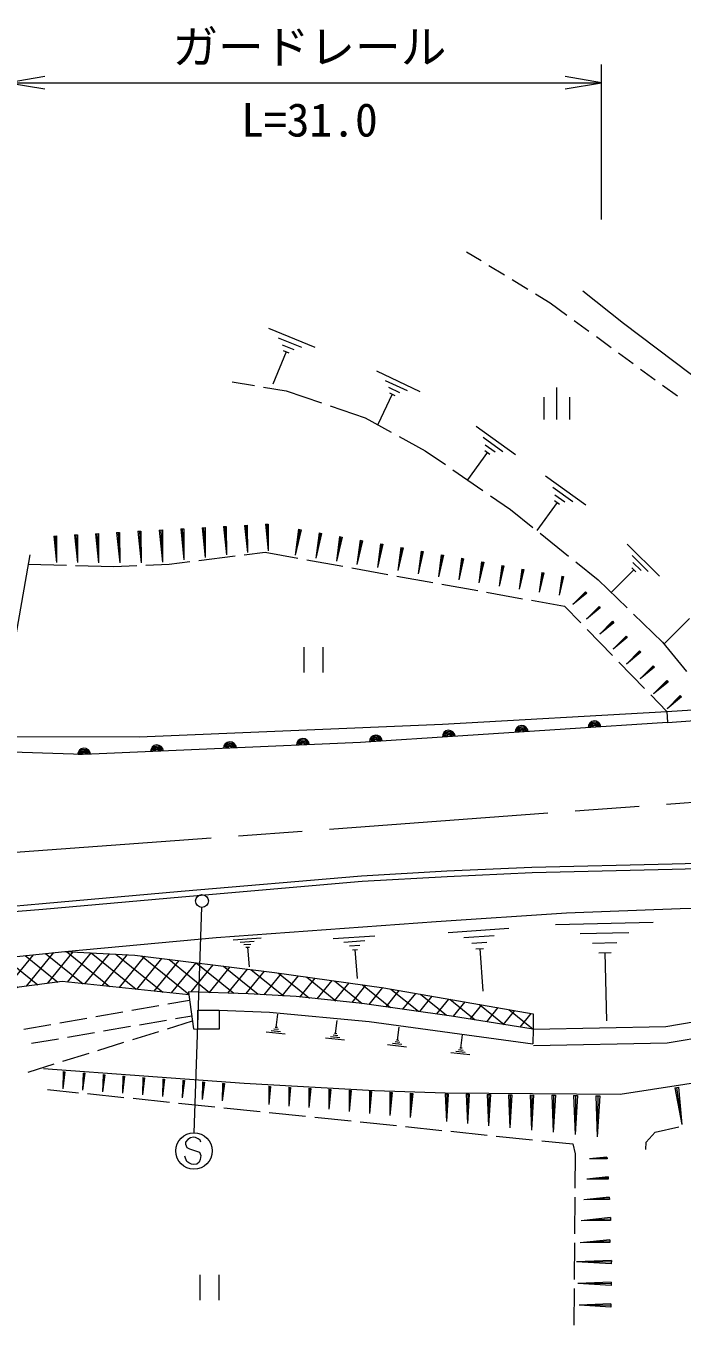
# Model space of a CAD drawing. Units: millimetres, scale not verified. Extents: x 40000 to 680000, y 20000 to 380000.
# Drawn here: x 388474 to 424402, y 244431 to 315610 of the extents above; entities that cross this region are included whole.
import ezdxf
from ezdxf.enums import TextEntityAlignment as Align

# ---------------------------------------------------------------- set-up
doc = ezdxf.new("R2010")
doc.units = ezdxf.units.MM
doc.header["$LTSCALE"] = 1000
doc.linetypes.add('CHAIN', pattern=[18.5, 12, -1.5, 3.5, -1.5])
for name, color, linetype, lineweight in [('M-BMK', 2, 'CHAIN', 13), ('M-STR-HTXT', 7, 'Continuous', 13), ('M-STR-STRC', 7, 'Continuous', 13), ('M-WORK', 1, 'Continuous', 13)]:
    doc.layers.add(name, color=color, linetype=linetype, lineweight=lineweight)
doc.styles.add('ＭＳ ゴシック', font='')
doc.styles.get('ＭＳ ゴシック').set_extended_font_data('MS Gothic')

# ---------------------------------------------------------------- blocks, each defined once
blk = doc.blocks.new('open_arrow')
at = {"color": 0, "linetype": 'Continuous', "lineweight": -2}
blk.add_lwpolyline([(7.5, 1.25), (0, 0), (7.5, -1.25)], dxfattribs=at)

msp = doc.modelspace()

# ---------------------------------------------------------------- hatches: boundary and pattern name
at = {"layer": 'M-WORK'}
h = msp.add_hatch(dxfattribs=at)
h.set_pattern_fill('USER', color=256, style=0, pattern_type=2)
h.set_pattern_definition([(50.9484, (375791, 262560), (-621.263, 504.016), []), (140.9484, (375791, 262560), (-504.016, -621.263), [])])
h.paths.add_polyline_path([(356998, 261401), (390602, 264903), (394431, 264703), (396468, 264449), (402090, 263746), (407165, 263036), (408074, 262908), (416251, 261490), (416245, 260643), (411787, 261362), (406894, 262053), (402890, 262449), (400644, 262585), (397382, 262691), (397384, 262530), (390452, 263247), (384758, 262496), (381683, 262372), (377747, 262053)])

# ---------------------------------------------------------------- linework, layer by layer
at = {"layer": 'M-BMK'}
msp.add_lwpolyline([(368197, 268876), (428622, 273351), (439862, 274455), (468180, 278001), (533129, 287290)], dxfattribs=at)
at = {"layer": 'M-STR-HTXT'}
for p, q in [((420000, 305000), (420000, 313500)), ((387500, 312500), (420000, 312500))]:
    msp.add_line(p, q, dxfattribs=at)
at = {"layer": 'M-STR-STRC'}
for p, q in [((397678, 254967), (398101, 267321)), ((397218, 254453), (397202, 254339)), ((397202, 254339), (397287, 254157)), ((397346, 254592), (397218, 254453)), ((397287, 254157), (397438, 254084)), ((397477, 254685), (397346, 254592)), ((397643, 254718), (397477, 254685)), ((397759, 254702), (397643, 254718)), ((397903, 254629), (397759, 254702)), ((398013, 254555), (397903, 254629)), ((398048, 254443), (398013, 254555)), ((397204, 253565), (397165, 253675)), ((397288, 253387), (397204, 253565)), ((397438, 254084), (397971, 253895)), ((398021, 253495), (397950, 253346)), ((397971, 253895), (398051, 253723)), ((398051, 253723), (398021, 253495)), ((397392, 253313), (397288, 253387)), ((397538, 253238), (397392, 253313)), ((397658, 253221), (397538, 253238)), ((397826, 253250), (397658, 253221)), ((397950, 253346), (397826, 253250))]:
    msp.add_line(p, q, dxfattribs=at)
for centre, radius in [((398113, 267667), 350), ((397675, 253967), 1000)]:
    msp.add_circle(centre, radius, dxfattribs=at)
at = {"layer": 'M-WORK'}
for p, q in [((412605, 303239), (413396, 302755)), ((413823, 302495), (414676, 301973)), ((415103, 301712), (415956, 301190)), ((416382, 300929), (417174, 300445)), ((417174, 300445), (418097, 299769)), ((401756, 299045), (404298, 298004)), ((418501, 299473), (419307, 298882)), ((402287, 298530), (403558, 298010)), ((419711, 298587), (420517, 297996)), ((402715, 297761), (401986, 295982)), ((402501, 298146), (403137, 297886)), ((402556, 297827), (402874, 297696)), ((420921, 297700), (421727, 297109)), ((399760, 296115), (400993, 295909)), ((407668, 296711), (410052, 295588)), ((408152, 296192), (409344, 295630)), ((422131, 296814), (422937, 296223)), ((401486, 295827), (402719, 295622)), ((402719, 295622), (404651, 294963)), ((408523, 295434), (407738, 293765)), ((408337, 295813), (408934, 295532)), ((408374, 295504), (408672, 295364)), ((417556, 294045), (417556, 295795)), ((423341, 295927), (424147, 295336)), ((405125, 294801), (407058, 294142)), ((416856, 294045), (416856, 295270)), ((418256, 294045), (418256, 295270)), ((407058, 294142), (408482, 293359)), ((413128, 293675), (415292, 292126)), ((408920, 293118), (410345, 292334)), ((413514, 293071), (414596, 292297)), ((413630, 292661), (414170, 292274)), ((410345, 292334), (411444, 291576)), ((413745, 292251), (412660, 290737)), ((413610, 292348), (413880, 292154)), ((411855, 291292), (413502, 290156)), ((416930, 290960), (419139, 289377)), ((413913, 289872), (415012, 289113)), ((417324, 290343), (418429, 289552)), ((417442, 289924), (417994, 289529)), ((415012, 289113), (416241, 288128)), ((417560, 289506), (416452, 287959)), ((417422, 289605), (417698, 289407)), ((401589, 288310), (401736, 288318)), ((401589, 288310), (401744, 286846)), ((401662, 288314), (401744, 286846)), ((401736, 288318), (401744, 286846)), ((389995, 287664), (390140, 287672)), ((389995, 287664), (390149, 286215)), ((390068, 287668), (390149, 286215)), ((390140, 287672), (390149, 286215)), ((391135, 287728), (391288, 287736)), ((391135, 287728), (391296, 286209)), ((391212, 287732), (391296, 286209)), ((391288, 287736), (391296, 286209)), ((392283, 287792), (392442, 287801)), ((392283, 287792), (392451, 286203)), ((392362, 287796), (392451, 286203)), ((392442, 287801), (392451, 286203)), ((393437, 287856), (393603, 287865)), ((393437, 287856), (393613, 286197)), ((393520, 287861), (393613, 286197)), ((393603, 287865), (393613, 286197)), ((394598, 287921), (394772, 287930)), ((394598, 287921), (394782, 286191)), ((394685, 287926), (394782, 286191)), ((394772, 287930), (394782, 286191)), ((395769, 287986), (395945, 287996)), ((395769, 287986), (395955, 286225)), ((395857, 287991), (395955, 286225)), ((395945, 287996), (395955, 286225)), ((396947, 288052), (397117, 288061)), ((396947, 288052), (397126, 286361)), ((397032, 288056), (397126, 286361)), ((397117, 288061), (397126, 286361)), ((398119, 288117), (398281, 288126)), ((398119, 288117), (398290, 286495)), ((398200, 288121), (398290, 286495)), ((398281, 288126), (398290, 286495)), ((399283, 288182), (399439, 288190)), ((399283, 288182), (399448, 286629)), ((399361, 288186), (399448, 286629)), ((399439, 288190), (399448, 286629)), ((400441, 288246), (400590, 288255)), ((400441, 288246), (400598, 286762)), ((400515, 288250), (400598, 286762)), ((400590, 288255), (400598, 286762)), ((403401, 288032), (403222, 286623)), ((403471, 288020), (403222, 286623)), ((403541, 288007), (403222, 286623)), ((403401, 288032), (403541, 288007)), ((404527, 287831), (404351, 286451)), ((404596, 287819), (404351, 286451)), ((404664, 287807), (404351, 286451)), ((404527, 287831), (404664, 287807)), ((405650, 287631), (405478, 286279)), ((405717, 287619), (405478, 286279)), ((405784, 287607), (405478, 286279)), ((405650, 287631), (405784, 287607)), ((416632, 287815), (418192, 286565)), ((406770, 287432), (406601, 286108)), ((406835, 287420), (406601, 286108)), ((406901, 287408), (406601, 286108)), ((406770, 287432), (406901, 287408)), ((407887, 287232), (407722, 285937)), ((407951, 287221), (407722, 285937)), ((408015, 287210), (407722, 285937)), ((407887, 287232), (408015, 287210)), ((409001, 287034), (408840, 285767)), ((409064, 287023), (408840, 285767)), ((409127, 287011), (408840, 285767)), ((409001, 287034), (409127, 287011)), ((421402, 287219), (423176, 285460)), ((396307, 286116), (397448, 286259)), ((397945, 286321), (399929, 286569)), ((400425, 286631), (401567, 286774)), ((401567, 286774), (403371, 286448)), ((403863, 286359), (405831, 286004)), ((410113, 286836), (409955, 285597)), ((410174, 286825), (409955, 285597)), ((410235, 286814), (409955, 285597)), ((410113, 286836), (410235, 286814)), ((411221, 286638), (411067, 285428)), ((411281, 286627), (411067, 285428)), ((411341, 286616), (411067, 285428)), ((411221, 286638), (411341, 286616)), ((412327, 286441), (412177, 285259)), ((412386, 286430), (412177, 285259)), ((412444, 286420), (412177, 285259)), ((412327, 286441), (412444, 286420)), ((413430, 286244), (413283, 285090)), ((413487, 286234), (413283, 285090)), ((413544, 286224), (413283, 285090)), ((413430, 286244), (413544, 286224)), ((418582, 286252), (419812, 285267)), ((421670, 286602), (422557, 285723)), ((421716, 286205), (422159, 285765)), ((388597, 286123), (390690, 286061)), ((391190, 286047), (393283, 285985)), ((393283, 285985), (394545, 286040)), ((395045, 286061), (396307, 286116)), ((406323, 285916), (408292, 285561)), ((408784, 285472), (410752, 285117)), ((414530, 286048), (414387, 284922)), ((414586, 286038), (414387, 284922)), ((414642, 286028), (414387, 284922)), ((414530, 286048), (414642, 286028)), ((415628, 285852), (415488, 284754)), ((415682, 285842), (415488, 284754)), ((415737, 285833), (415488, 284754)), ((415628, 285852), (415737, 285833)), ((416722, 285657), (416586, 284587)), ((416775, 285647), (416586, 284587)), ((416828, 285638), (416586, 284587)), ((416722, 285657), (416828, 285638)), ((417814, 285462), (417682, 284420)), ((417866, 285453), (417682, 284420)), ((417918, 285444), (417682, 284420)), ((417814, 285462), (417918, 285444)), ((421762, 285808), (420531, 284566)), ((421651, 285917), (421873, 285698)), ((411244, 285028), (413212, 284673)), ((419812, 285267), (421391, 283732)), ((413704, 284584), (415673, 284229)), ((416165, 284141), (417969, 283815)), ((419119, 284610), (418430, 283915)), ((419152, 284574), (418430, 283915)), ((419185, 284538), (418430, 283915)), ((419119, 284610), (419185, 284538)), ((417969, 283815), (418857, 282902)), ((419859, 283800), (419165, 283099)), ((419892, 283763), (419165, 283099)), ((419926, 283727), (419165, 283099)), ((419859, 283800), (419926, 283727)), ((421749, 283384), (423329, 281849)), ((420600, 282989), (419899, 282282)), ((420633, 282952), (419899, 282282)), ((420667, 282915), (419899, 282282)), ((420600, 282989), (420667, 282915)), ((424808, 283145), (423427, 281752)), ((419206, 282543), (420600, 281109)), ((421341, 282177), (420635, 281465)), ((421374, 282140), (420635, 281465)), ((421408, 282103), (420635, 281465)), ((421341, 282177), (421408, 282103)), ((403698, 281581), (403698, 280181)), ((404748, 280181), (404748, 281581)), ((422082, 281365), (421371, 280647)), ((422116, 281328), (421371, 280647)), ((422150, 281290), (421371, 280647)), ((422082, 281365), (422150, 281290)), ((423329, 281849), (424650, 280234)), ((420948, 280750), (422342, 279316)), ((422824, 280552), (422107, 279829)), ((422858, 280515), (422107, 279829)), ((422893, 280477), (422107, 279829)), ((422824, 280552), (422893, 280477)), ((423567, 279739), (422844, 279010)), ((423567, 279739), (423636, 279663)), ((423601, 279701), (422844, 279010)), ((423636, 279663), (422844, 279010)), ((422691, 278958), (423579, 278044)), ((424310, 278925), (423582, 278190)), ((424344, 278887), (423582, 278190)), ((424379, 278848), (423582, 278190)), ((424310, 278925), (424379, 278848)), ((423579, 278044), (424974, 278141)), ((423859, 269703), (431252, 269915)), ((406855, 269049), (411520, 269313)), ((411520, 269313), (416183, 269525)), ((411535, 269013), (416193, 269225)), ((416183, 269525), (423859, 269703)), ((416193, 269225), (423867, 269403)), ((423867, 269403), (431254, 269615)), ((396980, 268198), (406855, 269049)), ((397007, 267899), (406877, 268750)), ((406877, 268750), (411535, 269013)), ((389375, 267524), (396980, 268198)), ((389401, 267225), (397007, 267899)), ((381291, 266833), (389375, 267524)), ((381319, 266534), (389401, 267225)), ((417467, 266382), (422820, 266504)), ((399816, 265538), (401346, 265648)), ((405305, 265602), (407579, 265765)), ((411594, 265931), (414913, 266169)), ((412448, 265659), (414107, 265778)), ((418818, 265877), (421494, 265938)), ((400209, 265413), (400974, 265467)), ((400412, 265273), (400794, 265301)), ((400518, 265127), (400709, 265141)), ((400614, 265134), (400691, 264064)), ((405890, 265415), (407027, 265497)), ((406190, 265208), (406759, 265249)), ((406349, 264991), (406633, 265011)), ((406491, 265001), (406605, 263410)), ((412886, 265356), (413716, 265416)), ((413118, 265039), (413533, 265069)), ((413325, 265054), (413492, 262731)), ((419499, 265357), (420837, 265388)), ((419846, 264829), (420515, 264845)), ((420180, 264837), (420265, 261090)), ((423509, 260784), (436852, 263044)), ((394265, 261680), (395743, 261939)), ((396235, 262025), (397427, 262234)), ((397384, 262530), (397656, 260666)), ((423594, 259885), (436966, 262151)), ((390325, 260990), (391803, 261249)), ((392295, 261335), (393773, 261594)), ((397555, 261358), (396662, 261205)), ((402180, 260735), (402258, 261462)), ((388355, 260645), (389832, 260904)), ((394198, 260781), (392720, 260527)), ((394318, 260075), (395751, 260520)), ((396169, 261120), (394691, 260866)), ((396228, 260668), (397594, 261092)), ((397656, 260666), (397881, 260639)), ((402417, 260499), (401898, 260556)), ((402298, 260617), (402039, 260645)), ((402244, 260728), (402115, 260742)), ((405433, 260399), (405512, 261125)), ((408826, 260030), (408905, 260756)), ((416245, 260643), (416238, 259846)), ((416245, 260643), (423509, 260784)), ((390256, 260103), (388778, 259849)), ((392227, 260442), (390749, 260188)), ((392408, 259481), (393841, 259926)), ((402665, 260368), (401627, 260480)), ((405918, 260031), (404881, 260144)), ((405670, 260163), (405151, 260219)), ((405552, 260281), (405292, 260309)), ((405498, 260392), (405368, 260406)), ((409063, 259794), (408544, 259850)), ((408945, 259912), (408685, 259940)), ((408891, 260023), (408761, 260037)), ((412297, 259599), (412376, 260325)), ((416263, 259744), (423594, 259885)), ((390499, 258888), (391931, 259333)), ((409312, 259662), (408274, 259775)), ((412782, 259231), (411744, 259344)), ((412534, 259363), (412015, 259419)), ((412415, 259481), (412156, 259509)), ((412362, 259592), (412232, 259606)), ((388589, 258294), (390021, 258739)), ((390510, 258315), (390488, 257375)), ((390557, 258311), (390488, 257375)), ((390604, 258308), (390488, 257375)), ((390510, 258315), (390604, 258308)), ((391601, 258234), (391578, 257292)), ((391648, 258230), (391578, 257292)), ((391695, 258227), (391578, 257292)), ((391601, 258234), (391695, 258227)), ((392692, 258153), (392669, 257209)), ((392739, 258149), (392669, 257209)), ((392786, 258146), (392669, 257209)), ((392692, 258153), (392786, 258146)), ((393783, 258072), (393760, 257126)), ((393830, 258068), (393760, 257126)), ((393878, 258065), (393760, 257126)), ((393783, 258072), (393878, 258065)), ((394875, 257991), (394852, 257043)), ((394922, 257987), (394852, 257043)), ((394969, 257984), (394852, 257043)), ((394875, 257991), (394969, 257984)), ((395966, 257910), (395943, 256959)), ((396014, 257906), (395943, 256959)), ((396061, 257903), (395943, 256959)), ((395966, 257910), (396061, 257903)), ((397058, 257829), (397035, 256876)), ((397106, 257825), (397035, 256876)), ((397153, 257822), (397035, 256876)), ((397058, 257829), (397153, 257822)), ((398150, 257748), (398127, 256793)), ((398198, 257744), (398127, 256793)), ((398245, 257741), (398127, 256793)), ((398150, 257748), (398245, 257741)), ((389658, 257338), (391355, 257162)), ((391852, 257111), (393842, 256904)), ((399242, 257667), (399219, 256710)), ((399290, 257663), (399219, 256710)), ((399338, 257660), (399219, 256710)), ((399242, 257667), (399338, 257660)), ((401768, 257512), (401867, 257507)), ((401768, 257512), (401768, 256515)), ((401818, 257510), (401768, 256515)), ((401867, 257507), (401768, 256515)), ((402865, 257457), (402967, 257452)), ((402865, 257457), (402865, 256431)), ((402916, 257455), (402865, 256431)), ((402967, 257452), (402865, 256431)), ((403964, 257403), (404069, 257397)), ((403964, 257403), (403964, 256348)), ((404017, 257400), (403964, 256348)), ((404069, 257397), (403964, 256348)), ((405066, 257348), (405176, 257342)), ((405066, 257348), (405066, 256252)), ((405121, 257345), (405066, 256252)), ((405176, 257342), (405066, 256252)), ((406171, 257293), (406287, 257287)), ((406171, 257293), (406172, 256138)), ((406229, 257290), (406172, 256138)), ((406287, 257287), (406172, 256138)), ((407282, 257237), (407403, 257231)), ((407282, 257237), (407283, 256024)), ((407343, 257234), (407283, 256024)), ((407403, 257231), (407283, 256024)), ((408399, 257182), (408526, 257175)), ((408399, 257182), (408399, 255909)), ((408463, 257179), (408399, 255909)), ((408526, 257175), (408399, 255909)), ((409522, 257126), (409655, 257119)), ((409522, 257126), (409522, 255794)), ((409588, 257123), (409522, 255794)), ((409655, 257119), (409522, 255794)), ((411440, 257091), (411590, 257089)), ((411440, 257091), (411497, 255591)), ((411515, 257090), (411497, 255591)), ((411590, 257089), (411497, 255591)), ((412585, 257077), (412745, 257075)), ((412585, 257077), (412646, 255472)), ((412665, 257076), (412646, 255472)), ((412745, 257075), (412646, 255472)), ((413740, 257064), (413911, 257062)), ((413740, 257064), (413805, 255353)), ((413825, 257063), (413805, 255353)), ((413911, 257062), (413805, 255353)), ((414905, 257050), (415087, 257048)), ((414905, 257050), (414975, 255233)), ((414996, 257049), (414975, 255233)), ((415087, 257048), (414975, 255233)), ((416081, 257036), (416274, 257034)), ((416081, 257036), (416155, 255112)), ((416178, 257035), (416155, 255112)), ((416274, 257034), (416155, 255112)), ((417268, 257022), (417471, 257020)), ((417268, 257022), (417346, 254989)), ((417370, 257021), (417346, 254989)), ((417471, 257020), (417346, 254989)), ((418466, 257008), (418680, 257005)), ((418466, 257008), (418548, 254866)), ((418573, 257007), (418548, 254866)), ((418680, 257005), (418548, 254866)), ((419674, 256994), (419900, 256991)), ((419674, 256994), (419760, 254741)), ((419787, 256992), (419760, 254741)), ((419900, 256991), (419760, 254741)), ((424001, 257430), (424203, 257460)), ((424001, 257430), (424400, 255422)), ((424102, 257445), (424400, 255422)), ((424203, 257460), (424400, 255422)), ((394339, 256852), (396328, 256646)), ((396826, 256594), (398815, 256388)), ((399312, 256336), (401302, 256129)), ((401799, 256078), (403788, 255871)), ((404286, 255820), (406275, 255613)), ((406772, 255561), (408761, 255355)), ((409259, 255303), (411248, 255097)), ((411745, 255045), (413735, 254838)), ((422442, 254452), (422938, 255007)), ((422938, 255007), (424227, 255283)), ((414232, 254787), (416221, 254580)), ((416719, 254528), (418416, 254352)), ((418416, 254352), (418558, 253820)), ((422418, 254050), (422442, 254452)), ((418558, 253820), (418540, 251931)), ((420291, 253632), (419335, 253528)), ((420293, 253584), (419335, 253528)), ((420296, 253536), (419335, 253528)), ((420291, 253632), (420296, 253536)), ((420354, 252548), (419185, 252421)), ((420358, 252490), (419185, 252421)), ((420361, 252431), (419185, 252421)), ((420354, 252548), (420361, 252431)), ((418536, 251431), (418518, 249431)), ((420419, 251444), (419033, 251293)), ((420423, 251374), (419033, 251293)), ((420427, 251305), (419033, 251293)), ((420419, 251444), (420427, 251305)), ((420485, 250318), (418877, 250142)), ((420490, 250237), (418877, 250142)), ((420495, 250156), (418877, 250142)), ((420485, 250318), (420495, 250156)), ((418513, 248931), (418495, 246931)), ((420441, 249107), (418833, 248931)), ((420445, 249026), (418833, 248931)), ((420450, 248945), (418833, 248931)), ((420441, 249107), (420450, 248945)), ((420532, 247966), (418621, 247890)), ((420531, 247870), (418621, 247890)), ((420530, 247775), (418621, 247890)), ((420532, 247966), (420530, 247775)), ((398002, 247188), (398002, 245788)), ((399052, 245788), (399052, 247188)), ((418490, 246431), (418472, 244431)), ((420520, 246770), (418699, 246699)), ((420519, 246679), (418699, 246699)), ((420518, 246588), (418699, 246699)), ((420520, 246770), (420518, 246588)), ((420507, 245584), (418777, 245516)), ((420507, 245584), (420505, 245411)), ((420506, 245497), (418777, 245516)), ((420505, 245411), (418777, 245516))]:
    msp.add_line(p, q, dxfattribs=at)
for points in [[(418967, 301098), (421204, 299327), (424856, 296563), (428157, 294201), (431190, 292134), (434142, 290255), (436316, 289021), (439322, 287759), (442221, 286954), (445388, 286525), (448582, 286256), (451427, 285961), (452581, 285746), (453493, 285424), (454187, 284991)], [(388685, 286627), (387458, 279636), (387321, 278009), (387129, 276684), (394671, 276665), (411293, 277345), (423579, 278044), (423604, 277439)], [(423604, 277439), (428358, 277798), (432435, 278259), (439574, 279019)], [(423604, 277439), (406790, 276355), (391637, 275687), (386553, 275862), (381775, 273868), (351501, 272372), (350538, 275350), (350684, 277015)], [(390602, 264903), (398890, 265656), (410936, 266534), (418076, 267013), (424299, 267252), (433394, 267372), (440880, 267172), (449735, 266773), (455639, 266507), (459442, 266401), (461622, 266818), (466728, 268218), (473819, 270399), (481762, 272544)], [(399062, 261679), (401816, 261566), (407268, 261061), (416238, 259846)], [(389437, 258495), (400425, 257679), (407565, 257280), (411434, 257161), (421008, 257081), (436485, 259474), (444223, 260511), (449249, 260312), (452733, 259727), (456296, 258796)]]:
    msp.add_lwpolyline(points, dxfattribs=at)
for points in [[(356998, 261401), (390602, 264903), (394431, 264703), (402090, 263746), (408074, 262908), (416251, 261490), (416245, 260643), (411787, 261362), (406894, 262053), (403277, 262425), (400644, 262585), (397382, 262691), (397384, 262530), (390452, 263247), (384758, 262496), (381683, 262372), (377747, 262053)], [(399062, 260639), (397881, 260639), (397881, 261679), (399062, 261679)]]:
    msp.add_lwpolyline(points, close=True, dxfattribs=at)
for centre, radius, start, end in [((411629, 276667), 350, 3.68683, 183.68683), ((411629, 276667), 280, 3.68683, 183.68683), ((415621, 276924), 350, 3.68683, 183.68683), ((415621, 276924), 280, 3.68683, 183.68683), ((415621, 276924), 210, 3.68683, 183.68683), ((415621, 276924), 140, 3.68683, 183.68683), ((415621, 276924), 100, 3.68683, 183.68683), ((419612, 277181), 350, 3.68683, 183.68683), ((419612, 277181), 280, 3.68683, 183.68683), ((419612, 277181), 210, 3.68683, 183.68683), ((419612, 277181), 140, 3.68683, 183.68683), ((419612, 277181), 100, 3.68683, 183.68683), ((395650, 275864), 350, 2.52551, 182.52551), ((399646, 276040), 350, 2.52551, 182.52551), ((399646, 276040), 280, 2.52551, 182.52551), ((399646, 276040), 210, 2.52551, 182.52551), ((399646, 276040), 140, 2.52551, 182.52551), ((403642, 276216), 350, 2.52551, 182.52551), ((403642, 276216), 280, 2.52551, 182.52551), ((403642, 276216), 210, 2.52551, 182.52551), ((403642, 276216), 140, 2.52551, 182.52551), ((403642, 276216), 100, 2.52551, 182.52551), ((407637, 276410), 350, 3.68683, 183.68683), ((407637, 276410), 280, 3.68683, 183.68683), ((407637, 276410), 210, 3.68683, 183.68683), ((407637, 276410), 140, 3.68683, 183.68683), ((407637, 276410), 100, 3.68683, 183.68683), ((411629, 276667), 210, 3.68683, 183.68683), ((411629, 276667), 140, 3.68683, 183.68683), ((411629, 276667), 100, 3.68683, 183.68683), ((391654, 275687), 350, 2.52551, 182.52551), ((391654, 275687), 280, 2.52551, 182.52551), ((391654, 275687), 210, 2.52551, 182.52551), ((391654, 275687), 140, 2.52551, 182.52551), ((391654, 275687), 100, 2.52551, 182.52551), ((395650, 275864), 280, 2.52551, 182.52551), ((395650, 275864), 210, 2.52551, 182.52551), ((395650, 275864), 140, 2.52551, 182.52551), ((395650, 275864), 100, 2.52551, 182.52551), ((399646, 276040), 100, 2.52551, 182.52551)]:
    msp.add_arc(centre, radius, start, end, dxfattribs=at)

# ---------------------------------------------------------------- block references
at = {"layer": 'M-STR-HTXT', "xscale": 267, "yscale": 267}
msp.add_blockref('open_arrow', (387500, 312500), dxfattribs=at)
at = {"layer": 'M-STR-HTXT', "xscale": 267, "yscale": 267, "rotation": 180}
msp.add_blockref('open_arrow', (420000, 312500), dxfattribs=at)

# ---------------------------------------------------------------- texts
at = {"layer": 'M-STR-HTXT', "style": 'ＭＳ ゴシック'}
for s, p in [('ガードレール', (404000, 313000)), ('L=31.0', (404000, 309000))]:
    msp.add_text(s, height=1833, dxfattribs=at).set_placement(p, align=Align.BOTTOM_CENTER)

doc.saveas('drawing.dxf')
